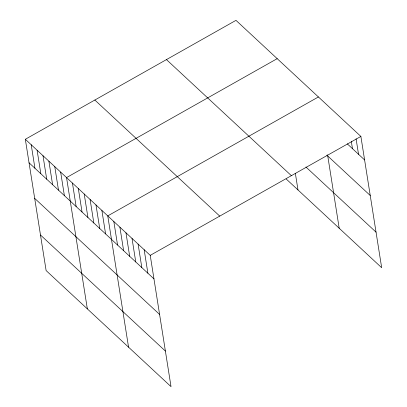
<?xml version="1.0" encoding="UTF-8"?>
<svg xmlns="http://www.w3.org/2000/svg" width="407" height="407" viewBox="0 0 407 407"><rect width="100%" height="100%" fill="white"/><g stroke="black" fill="none" stroke-linecap="round" stroke-linejoin="round"><path stroke-width="0.61" d="M25.326 139.28L150.234 255.357L171.026 386.65L46.123 270.574L25.326 139.28L235.974 20.35L360.877 136.426L381.674 267.72L286.213 179.004M277.192 58.654L66.545 177.589L87.342 308.877M318.411 96.958L107.763 215.893L128.556 347.186M150.234 255.357L360.877 136.426M347.268 143.824L364.601 159.931M326.862 155.194L370.238 195.502M305.942 167.007L376.037 232.148M166.458 59.6L291.366 175.671M94.841 100.036L219.744 216.112M29.05 162.79L153.953 278.866M34.681 198.357L159.59 314.433M40.486 235.007L165.395 351.078M356.084 138.828L358.536 154.294M351.292 141.234L352.467 148.657M327.579 154.848L339.204 228.251M295.36 173.346L297.985 189.947M144.164 249.72L147.889 273.224M138.1 244.083L141.819 267.587M132.031 238.446L135.755 261.95M125.967 232.804L129.685 256.313M119.897 227.167L123.621 250.676M113.833 221.53L117.552 245.034M101.877 210.419L105.596 233.928M95.986 204.95L99.71 228.454M90.1 199.476L93.824 222.98M84.208 194.002L87.932 217.511M78.322 188.533L82.046 212.037M72.436 183.058L76.155 206.568M60.658 172.115L64.382 195.619M54.767 166.641L58.491 190.15M48.881 161.172L52.605 184.676M42.989 155.698L46.713 179.207M37.103 150.229L40.827 173.733M31.217 144.755L34.936 168.259"/></g></svg>
